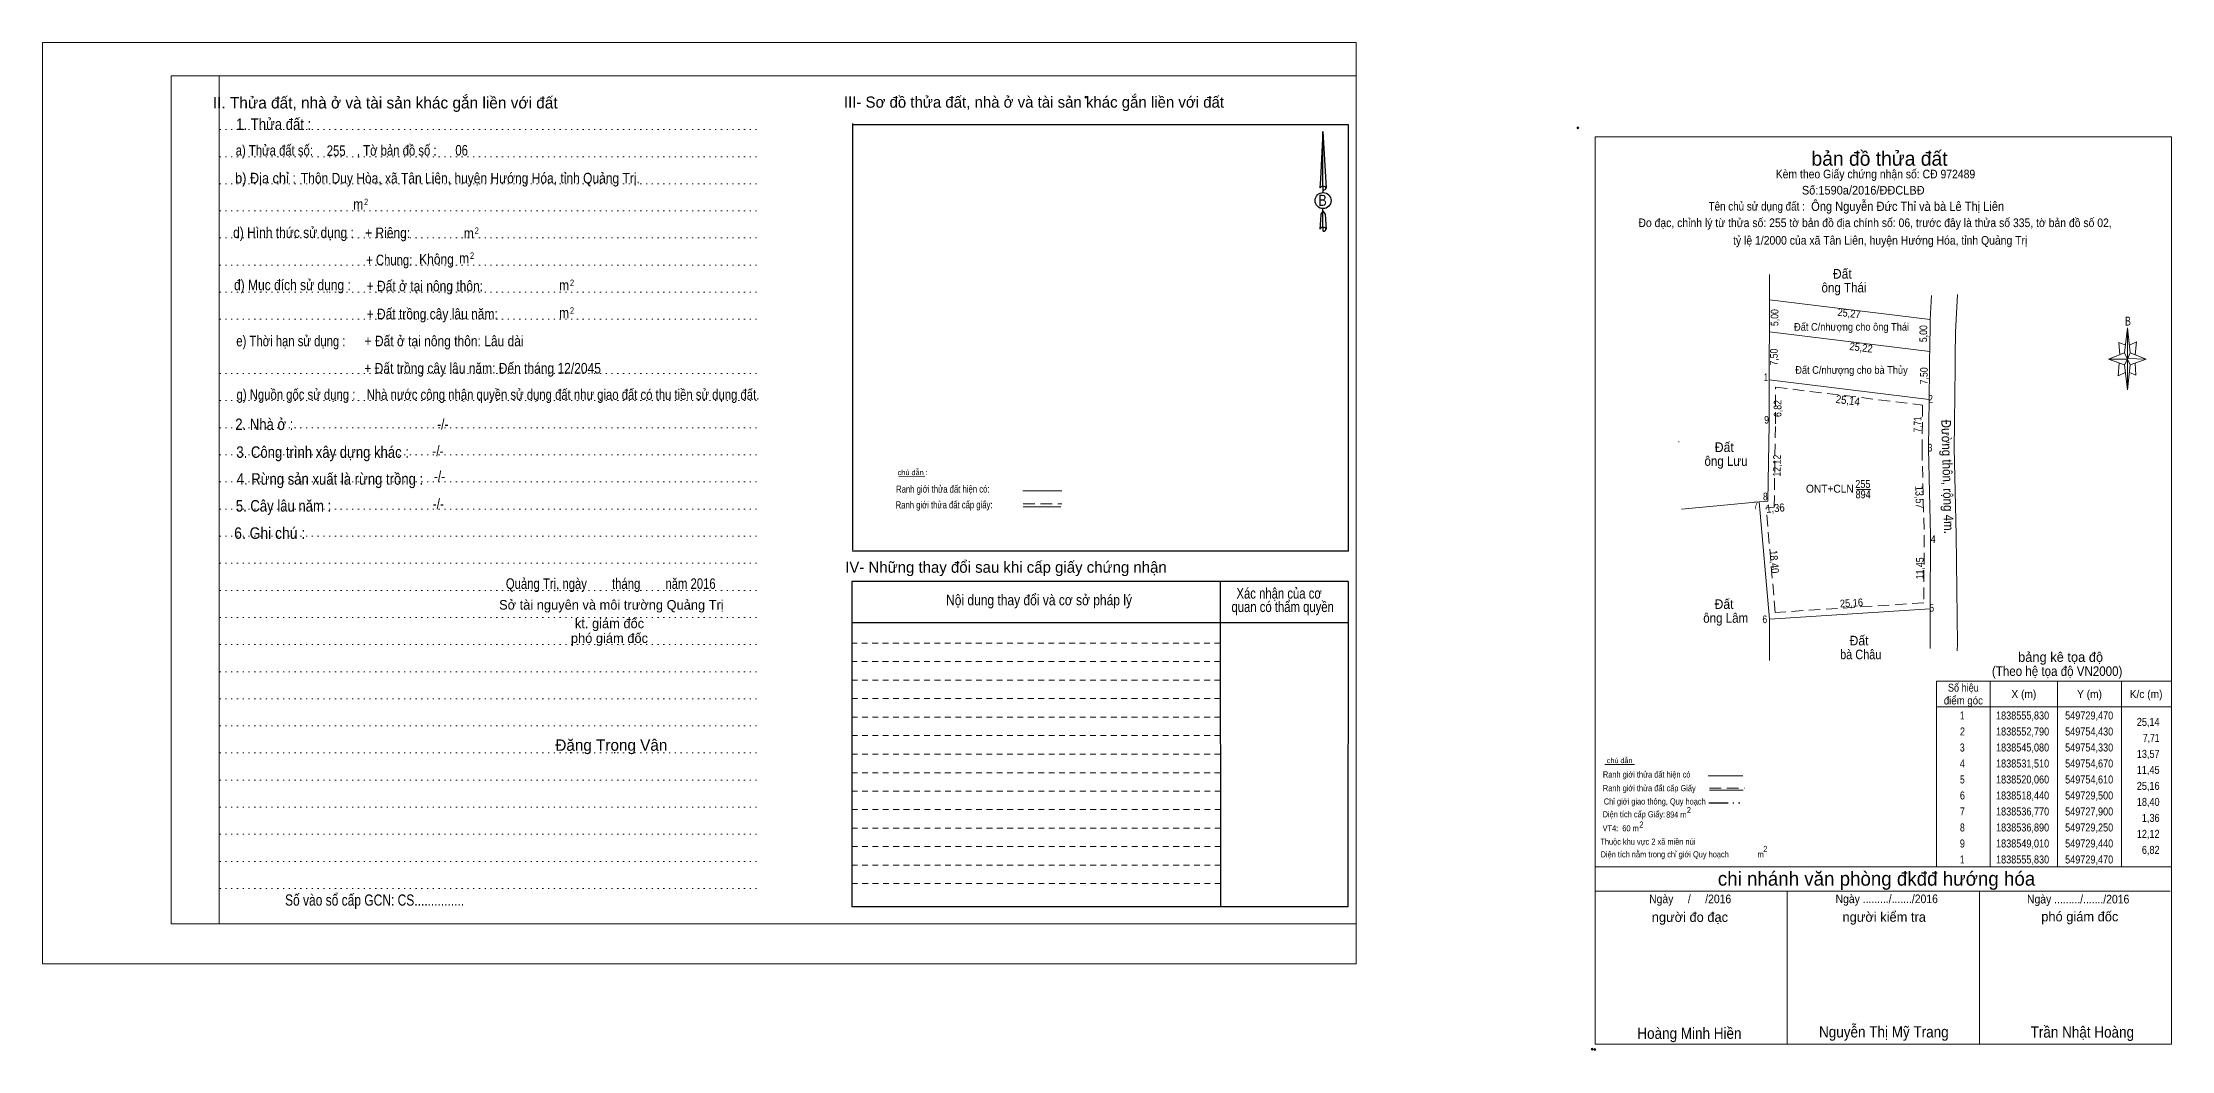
# Model space of a CAD drawing. Header units: metres. Extents: x 549248 to 549792, y 1838451 to 1838613.
# Drawn here: x 549459.8 to 549792.3, y 1838451.1 to 1838608.6 of the extents above; entities that cross this region are included whole.
import ezdxf
from ezdxf.enums import TextEntityAlignment as Align

# ---------------------------------------------------------------- set-up
doc = ezdxf.new("R2010")
doc.units = ezdxf.units.M
doc.header["$LTSCALE"] = 0.6
doc.header["$PDMODE"] = 32
doc.header["$PDSIZE"] = 0.3
for name, pattern in [('DASH_DOUBLE_DOT', [9.2, 5, -1.2, 0.3, -1.2, 0.3, -1.2]), ('DOTTED', [1.5, 0.3, -1.2]), ('MEDIUM_DASHED', [4.5, 3, -1.5]), ('SHORT_DASHED', [2.7, 1.5, -1.2])]:
    doc.linetypes.add(name, pattern=pattern)
for name, color, linetype, lineweight in [('1', 7, 'DOTTED', 13), ('10', 7, 'Continuous', 13), ('15', 7, 'Continuous', 13), ('18', 7, 'Continuous', 25), ('2', 7, 'SHORT_DASHED', 13), ('28', 7, 'Continuous', 13), ('40', 7, 'MEDIUM_DASHED', 13), ('55', 7, 'Continuous', 13), ('63', 7, 'Continuous', 13)]:
    doc.layers.add(name, color=color, linetype=linetype, lineweight=lineweight)

msp = doc.modelspace()

# ---------------------------------------------------------------- linework, layer by layer
at = {"layer": '1', "linetype": 'Continuous'}
for p, q in [((549479.85, 1838603.36), (549664.95, 1838603.36)), ((549479.85, 1838603.36), (549479.85, 1838470.86)), ((549664.95, 1838603.36), (549664.95, 1838469.74)), ((549479.85, 1838470.86), (549664.95, 1838470.86))]:
    msp.add_line(p, q, dxfattribs=at)
at = {"layer": '1'}
for p, q in [((549487.35, 1838603.36), (549487.35, 1838470.86)), ((549487.35, 1838603.36), (549487.35, 1838470.86)), ((549487.41, 1838594.96), (549571.95, 1838594.96)), ((549487.41, 1838590.72), (549571.95, 1838590.72)), ((549487.41, 1838586.48), (549571.95, 1838586.48)), ((549487.41, 1838582.26), (549571.95, 1838582.26)), ((549487.41, 1838578.02), (549571.95, 1838578.02)), ((549487.41, 1838573.78), (549571.95, 1838573.78)), ((549487.41, 1838569.54), (549571.95, 1838569.54)), ((549487.41, 1838565.32), (549571.95, 1838565.32)), ((549487.41, 1838556.84), (549571.95, 1838556.84)), ((549487.41, 1838552.6), (549571.95, 1838552.6)), ((549487.41, 1838548.36), (549571.95, 1838548.36)), ((549487.41, 1838544.12), (549571.95, 1838544.12)), ((549487.41, 1838539.9), (549571.95, 1838539.9)), ((549487.41, 1838535.66), (549571.95, 1838535.66)), ((549487.41, 1838531.42), (549571.95, 1838531.42)), ((549487.41, 1838527.18), (549571.95, 1838527.18)), ((549487.41, 1838522.94), (549571.95, 1838522.94)), ((549487.41, 1838518.72), (549571.95, 1838518.72)), ((549487.41, 1838514.48), (549571.95, 1838514.48)), ((549487.41, 1838510.24), (549571.95, 1838510.24)), ((549487.41, 1838506), (549571.95, 1838506)), ((549487.41, 1838501.78), (549571.95, 1838501.78)), ((549487.41, 1838497.54), (549571.95, 1838497.54)), ((549487.41, 1838493.3), (549571.95, 1838493.3)), ((549487.41, 1838489.06), (549571.95, 1838489.06)), ((549487.41, 1838484.84), (549571.95, 1838484.84)), ((549487.41, 1838480.6), (549571.95, 1838480.6)), ((549487.41, 1838476.36), (549571.95, 1838476.36))]:
    msp.add_line(p, q, dxfattribs=at)
at = {"layer": '1', "linetype": 'Continuous'}
for points in [[(549459.75, 1838464.56), (549664.95, 1838464.56), (549664.95, 1838608.56), (549459.75, 1838608.56)], [(549487.35, 1838603.36), (549664.95, 1838603.36), (549664.95, 1838470.86), (549487.35, 1838470.86)]]:
    msp.add_lwpolyline(points, close=True, dxfattribs=at)
for points in [[(549729.5, 1838565.13), (549729.51, 1838568.33), (549754.6, 1838565.29), (549754.6, 1838565.13)], [(549754.6, 1838565.13), (549754.53, 1838560.29), (549729.49, 1838563.33), (549729.5, 1838565.13)]]:
    msp.add_lwpolyline(points, dxfattribs=at)
at = {"layer": '1', "linetype": 'MEDIUM_DASHED'}
msp.add_lwpolyline([(549730.47, 1838554.7), (549753.42, 1838551.91), (549753.33, 1838545.07), (549753.67, 1838531.5), (549753.61, 1838521), (549730.41, 1838519.5), (549728.98, 1838535.86), (549730.24, 1838535.97), (549730.44, 1838549)], close=True, dxfattribs=at)
at = {"layer": '10'}
for p, q in [((549729.5, 1838518.44), (549727.9, 1838536.77)), ((549754.61, 1838520.06), (549729.5, 1838518.44)), ((549729.5, 1838518.44), (549729.53, 1838511.97))]:
    msp.add_line(p, q, dxfattribs=at)
at = {"layer": '15'}
for p, q in [((549743.08, 1838538.71), (549745.26, 1838538.71)), ((549727.9, 1838536.77), (549715.74, 1838535.65)), ((549727.9, 1838536.77), (549729.25, 1838536.89))]:
    msp.add_line(p, q, dxfattribs=at)
at = {"layer": '18'}
for p, q in [((549659.75, 1838594.66), (549660.23, 1838585.82)), ((549659.75, 1838594.66), (549660.23, 1838585.82)), ((549659.75, 1838594.66), (549660.23, 1838585.82)), ((549659.37, 1838587.2), (549659.29, 1838585.84)), ((549659.75, 1838586.12), (549659.75, 1838585.78)), ((549659.75, 1838585.78), (549659.75, 1838585.52)), ((549659.75, 1838585.52), (549659.75, 1838585.18)), ((549659.75, 1838585.52), (549659.75, 1838585.18)), ((549659.75, 1838585.52), (549659.75, 1838585.18)), ((549660.23, 1838585.82), (549660.23, 1838585.84)), ((549659.75, 1838582.2), (549659.75, 1838582.6)), ((549659.75, 1838582.2), (549659.75, 1838582.6)), ((549659.75, 1838582.2), (549659.75, 1838582.6)), ((549659.75, 1838582.2), (549660.11, 1838581.72)), ((549659.75, 1838582.2), (549660.11, 1838581.72)), ((549659.75, 1838582.2), (549660.11, 1838581.72)), ((549660.11, 1838581.72), (549660.23, 1838579.4)), ((549660.11, 1838581.72), (549660.23, 1838579.4)), ((549660.11, 1838581.72), (549660.23, 1838579.4)), ((549659.75, 1838579.7), (549659.75, 1838579.36)), ((549659.75, 1838579.36), (549659.75, 1838579.1)), ((549660.23, 1838579.4), (549660.23, 1838579.42))]:
    msp.add_line(p, q, dxfattribs=at)
at = {"layer": '18', "lineweight": 13}
for p, q in [((549729.51, 1838568.33), (549754.6, 1838565.29)), ((549754.6, 1838565.29), (549754.79, 1838569.02)), ((549758.57, 1838563.32), (549758.86, 1838569.2)), ((549754.53, 1838560.29), (549754.6, 1838565.13)), ((549754.6, 1838565.13), (549754.6, 1838565.29)), ((549729.49, 1838563.33), (549754.53, 1838560.29)), ((549758.52, 1838559.62), (549758.57, 1838563.32)), ((549729.47, 1838557.59), (549729.46, 1838555.83)), ((549754.43, 1838552.79), (549754.49, 1838557.59)), ((549754.49, 1838557.59), (549754.52, 1838559.62)), ((549754.52, 1838559.62), (549754.53, 1838560.29)), ((549758.44, 1838553.7), (549758.49, 1838557.59)), ((549758.49, 1838557.59), (549758.52, 1838559.62)), ((549729.47, 1838555.83), (549754.43, 1838552.79)), ((549758.38, 1838549.01), (549758.44, 1838553.7)), ((549729.25, 1838536.89), (549729.44, 1838549.01)), ((549758.33, 1838545.13), (549758.38, 1838549.01)), ((549754.61, 1838520.06), (549754.63, 1838513.86)), ((549758.87, 1838514.56), (549758.83, 1838513.49))]:
    msp.add_line(p, q, dxfattribs=at)
at = {"layer": '18'}
for points in [[(549659.75, 1838586.12), (549659.75, 1838594.66), (549659.37, 1838587.2)], [(549659.75, 1838579.7), (549659.75, 1838582.2), (549659.43, 1838581.72), (549659.37, 1838580.78), (549659.29, 1838579.42)]]:
    msp.add_lwpolyline(points, dxfattribs=at)
at = {"layer": '18', "lineweight": 13}
for points in [[(549729.52, 1838572.29), (549729.52, 1838571.51), (549729.51, 1838568.33)], [(549729.51, 1838568.33), (549729.5, 1838565.13), (549729.49, 1838563.33)], [(549729.49, 1838563.33), (549729.48, 1838559.62), (549729.47, 1838557.59)], [(549729.44, 1838549.01), (549729.45, 1838549.61), (549729.47, 1838555.83)], [(549754.33, 1838545.08), (549754.38, 1838549.01), (549754.43, 1838552.79)], [(549754.61, 1838520.06), (549754.67, 1838531.51), (549754.33, 1838545.08)], [(549758.87, 1838514.56), (549758.67, 1838531.63), (549758.33, 1838545.18)]]:
    msp.add_lwpolyline(points, dxfattribs=at)
at = {"layer": '18'}
msp.add_ellipse((549659.7736, 1838583.8597), major_axis=(0, 1.258), ratio=0.983453, dxfattribs=at)
for centre, start_param, end_param in [((549659.774, 1838585.7982), 1.57079633, 3.07445202), ((549659.774, 1838585.7982), 0.06714063, 1.57079633), ((549659.774, 1838585.7982), 4.71238898, 6.28318531), ((549659.774, 1838579.3777), 2.49106941, 3.07427841), ((549659.774, 1838579.3777), 1.57079633, 2.49106941), ((549659.774, 1838579.3777), 0.06714063, 1.57079633), ((549659.774, 1838579.3777), 4.71238898, 6.28318531)]:
    msp.add_ellipse(centre, major_axis=(0.4535, 0), ratio=0.655448, start_param=start_param, end_param=end_param, dxfattribs=at)
at = {"layer": '2'}
for p, q in [((549643.71, 1838511.82), (549586.15, 1838511.82)), ((549643.73, 1838508.94), (549586.15, 1838508.94)), ((549643.73, 1838506.04), (549586.15, 1838506.04)), ((549643.73, 1838503.14), (549586.15, 1838503.14)), ((549643.73, 1838500.26), (549586.15, 1838500.26)), ((549643.73, 1838497.36), (549586.15, 1838497.36)), ((549643.73, 1838494.46), (549586.15, 1838494.46)), ((549643.75, 1838491.58), (549586.15, 1838491.58)), ((549643.75, 1838488.68), (549586.15, 1838488.68)), ((549643.75, 1838485.8), (549586.15, 1838485.8)), ((549643.75, 1838482.9), (549586.15, 1838482.9)), ((549643.75, 1838480), (549586.15, 1838480)), ((549643.77, 1838477.12), (549586.15, 1838477.12))]:
    msp.add_line(p, q, dxfattribs=at)
at = {"layer": '28', "lineweight": 25}
for p, q in [((549586.29, 1838595.92), (549586.29, 1838529.28)), ((549663.73, 1838529.06), (549586.21, 1838529.06)), ((549643.71, 1838524.36), (549643.77, 1838473.48)), ((549663.67, 1838524.36), (549663.63, 1838473.48)), ((549663.65, 1838517.9), (549586.15, 1838517.9)), ((549663.63, 1838473.48), (549586.15, 1838473.48))]:
    msp.add_line(p, q, dxfattribs=at)
at = {"layer": '28'}
for p, q in [((549784.95, 1838560.08), (549785.45, 1838563.98)), ((549784.95, 1838558.18), (549782.45, 1838559.08)), ((549785.85, 1838558.18), (549785.45, 1838554.28)), ((549785.85, 1838560.08), (549788.35, 1838559.08)), ((549786.65, 1838558.48), (549786.75, 1838556.58)), ((549786.75, 1838556.58), (549785.75, 1838556.98)), ((549703.8, 1838495.75), (549708.4, 1838495.75)), ((549719.95, 1838493.98), (549725.33, 1838493.98)), ((549720.15, 1838491.74), (549725.41, 1838491.74)), ((549702.29, 1838479.74), (549792.29, 1838479.74)), ((549702.29, 1838475.94), (549792.09, 1838475.94)), ((549702.29, 1838475.94), (549792.09, 1838475.94)), ((549702.29, 1838475.94), (549792.09, 1838475.94)), ((549732.29, 1838452.04), (549732.29, 1838475.94)), ((549762.29, 1838452.04), (549762.29, 1838475.94))]:
    msp.add_line(p, q, dxfattribs=at)
at = {"layer": '28', "linetype": 'SHORT_DASHED'}
msp.add_line((549643.71, 1838514.72), (549586.15, 1838514.72), dxfattribs=at)
at = {"layer": '28', "linetype": 'MEDIUM_DASHED'}
msp.add_line((549720.15, 1838492.06), (549725.59, 1838492.06), dxfattribs=at)
at = {"layer": '28', "linetype": 'DASH_DOUBLE_DOT', "lineweight": 25}
msp.add_line((549720.05, 1838489.77), (549725.29, 1838489.77), dxfattribs=at)
at = {"layer": '28', "lineweight": 25}
for points in [[(549663.73, 1838529.06), (549663.73, 1838595.7), (549586.21, 1838595.7)], [(549663.67, 1838524.36), (549586.15, 1838524.36), (549586.15, 1838473.48)]]:
    msp.add_lwpolyline(points, dxfattribs=at)
at = {"layer": '28'}
for points in [[(549702.29, 1838593.84), (549792.29, 1838593.84), (549792.29, 1838452.04), (549702.29, 1838452.04)], [(549785.45, 1838563.98), (549785.85, 1838560.08), (549785.45, 1838559.08)], [(549785.45, 1838559.08), (549782.45, 1838559.08), (549784.95, 1838560.08), (549785.85, 1838558.18), (549788.35, 1838559.08), (549785.45, 1838559.18)], [(549785.45, 1838559.08), (549785.45, 1838554.28), (549784.95, 1838558.18)]]:
    msp.add_lwpolyline(points, close=True, dxfattribs=at)
for points in [[(549785.15, 1838561.28), (549784.05, 1838561.68), (549784.25, 1838559.78)], [(549785.75, 1838561.28), (549786.85, 1838561.78), (549786.65, 1838559.78)], [(549785.45, 1838559.08), (549784.95, 1838560.08), (549782.45, 1838559.08)], [(549784.15, 1838558.48), (549783.95, 1838556.48), (549785.05, 1838556.98)], [(549785.45, 1838559.08), (549785.85, 1838558.18), (549788.35, 1838559.08)], [(549792.29, 1838452.04), (549702.29, 1838452.04), (549702.29, 1838475.94)]]:
    msp.add_lwpolyline(points, dxfattribs=at)
for p in [(549622.69, 1838600.02), (549699.59, 1838595.24), (549701.83, 1838451.26), (549702.23, 1838451.2)]:
    msp.add_point(p, dxfattribs=at)
at = {"layer": '40'}
msp.add_line((549715.39, 1838546.15), (549715.3, 1838546.15), dxfattribs=at)
at = {"layer": '55'}
for p, q in [((549593.51, 1838540.76), (549597.55, 1838540.82)), ((549612.89, 1838538.5), (549618.99, 1838538.5)), ((549612.95, 1838536.02), (549618.81, 1838536.02)), ((549612.95, 1838536.02), (549618.81, 1838536.02))]:
    msp.add_line(p, q, dxfattribs=at)
at = {"layer": '55', "linetype": 'MEDIUM_DASHED'}
msp.add_line((549612.95, 1838536.46), (549618.95, 1838536.46), dxfattribs=at)
at = {"layer": '63'}
for p, q in [((549763.99, 1838508.74), (549763.99, 1838479.74)), ((549774.49, 1838508.74), (549774.49, 1838479.74)), ((549784.49, 1838508.74), (549784.49, 1838479.74)), ((549755.59, 1838504.74), (549792.29, 1838504.74))]:
    msp.add_line(p, q, dxfattribs=at)
msp.add_lwpolyline([(549755.59, 1838508.74), (549792.29, 1838508.74), (549792.29, 1838479.74), (549755.59, 1838479.74)], close=True, dxfattribs=at)

# ---------------------------------------------------------------- texts
at = {"layer": '1'}
for s, width, p in [('ONT+CLN', 0.95, (549738.93, 1838538.21)), ('255', 0.85, (549744.085, 1838538.95)), ('894', 0.85, (549744.13, 1838537.33))]:
    msp.add_text(s, height=1.25, dxfattribs=dict(at, width=width)).set_placement(p, align=Align.CENTER)
at = {"layer": '15', "width": 0.9}
for s, p in [('Đất C/nhượng cho ông Thái', (549742.325, 1838563.53)), ('Đất C/nhượng cho bà Thủy', (549742.315, 1838556.79))]:
    msp.add_text(s, height=1.2, dxfattribs=at).set_placement(p, align=Align.CENTER)
msp.add_text('Đường thôn, rộng 4m.', height=1.5, rotation=271.435, dxfattribs=at).set_placement((549756.5666, 1838540.6838), align=Align.CENTER)
at = {"layer": '18'}
for s, height, p in [('II. Thửa đất, nhà ở và tài sản khác gắn liền với đất', 1.8, (549513.27, 1838598.26)), ('Sở tài nguyên và môi trường Quảng Trị', 1.5, (549548.6, 1838519.94)), ('kt. giám đốc', 1.5, (549548.31, 1838517.04)), ('phó giám đốc', 1.5, (549548.3, 1838514.73)), ('Đặng Trọng Vân', 1.782, (549548.595, 1838497.88))]:
    msp.add_text(s, height=height, dxfattribs=at).set_placement(p, align=Align.CENTER)
for s, height, width, p in [('1. Thửa đất :', 1.8, 0.85, (549495.855, 1838594.9)), ('a) Thửa đất số:              , Tờ bản đồ số : ', 1.65, 0.8, (549505.85, 1838590.89)), ('255', 1.65, 0.8, (549505.61, 1838590.84)), ('06', 1.65, 0.8, (549525.21, 1838590.9)), ('b) Địa chỉ : ', 1.65, 0.9, (549494.85, 1838586.56)), (' Thôn Duy Hòa, xã Tân Liên, huyện Hướng Hóa, tỉnh Quảng Trị.', 1.65, 0.85, (549526.31, 1838586.55)), (' m', 1.65, 0.85, (549508.805, 1838582.47)), ('2', 1, 0.75, (549510.295, 1838583.17)), ('B', 1.728, 0.85, (549659.695, 1838583.04)), ('d) Hình thức sử dụng :', 1.65, 0.85, (549498.945, 1838578.04)), ('+ Riêng: ', 1.65, 0.85, (549513.915, 1838578)), (' m', 1.65, 0.85, (549526.065, 1838577.94)), ('2', 1, 0.75, (549527.575, 1838578.66)), ('       + Chung:', 1.65, 0.8, (549512.185, 1838573.76)), ('Không', 1.65, 0.85, (549521.285, 1838573.88)), (' m', 1.65, 0.85, (549525.325, 1838574.04)), ('2', 1, 0.75, (549526.835, 1838574.76)), ('đ) Mục đích sử dụng :', 1.65, 0.85, (549498.775, 1838569.86)), ('+ Đất ở tại nông thôn:', 1.65, 0.85, (549519.465, 1838569.69)), (' m', 1.65, 0.85, (549540.945, 1838569.82)), ('2', 1, 0.75, (549542.455, 1838570.52)), ('+ Đất trồng cây lâu năm:', 1.65, 0.85, (549520.61, 1838565.32)), ('2', 1, 0.75, (549542.455, 1838566.18)), (' m', 1.65, 0.85, (549540.945, 1838565.48)), ('e) Thời hạn sử dụng :', 1.65, 0.8, (549498.54, 1838561.1)), ('+ Đất ở tại nông thôn: Lâu dài', 1.65, 0.85, (549522.47, 1838561.09)), ('+ Đất trồng cây lâu năm: Đến tháng 12/2045', 1.65, 0.85, (549528.485, 1838556.84)), ('g) Nguồn gốc sử dụng :', 1.65, 0.8, (549499.33, 1838552.74)), ('Nhà nước công nhận quyền sử dụng đất như giao đất có thu tiền sử dụng đất.', 1.65, 0.8, (549541.04, 1838552.73)), ('2. Nhà ở :', 1.8, 0.85, (549494.385, 1838548)), ('3. Công trình xây dựng khác :', 1.8, 0.85, (549503.5, 1838543.66)), ('4. Rừng sản xuất là rừng trồng :', 1.8, 0.85, (549504.635, 1838539.46)), ('5. Cây lâu năm :', 1.8, 0.85, (549497.38, 1838535.26)), ('6. Ghi chú :', 1.8, 0.9, (549495.225, 1838531)), ('Quảng Trị, ngày        tháng        năm 2016', 1.65, 0.8, (549548.505, 1838523.18)), ('Số vào sổ cấp GCN: CS...............', 1.75, 0.8, (549511.62, 1838473.68))]:
    msp.add_text(s, height=height, dxfattribs=dict(at, width=width)).set_placement(p, align=Align.CENTER)
at = {"layer": '28'}
for s, height, p in [('III- Sơ đồ thửa đất, nhà ở và tài sản khác gắn liền với đất', 1.75, (549614.61, 1838598.38)), ('bản đồ thửa đất', 2.25, (549746.695, 1838589.31)), ('IV- Những thay đổi sau khi cấp giấy chứng nhận', 1.75, (549610.235, 1838525.7)), ('bảng kê tọa độ', 1.5, (549774.98, 1838511.78)), ('chi nhánh văn phòng đkđđ hướng hóa', 2.187, (549746.225, 1838476.8)), ('người đo đạc', 1.5, (549717.075, 1838471.14)), ('người kiểm tra', 1.5, (549747.425, 1838471.16)), ('phó giám đốc', 1.5, (549777.98, 1838471.22))]:
    msp.add_text(s, height=height, dxfattribs=at).set_placement(p, align=Align.CENTER)
for s, height, width, p in [('Kèm theo Giấy chứng nhận số: CĐ 972489', 1.35, 0.9, (549746.06, 1838587.34)), ('Tên chủ sử dụng đất :', 1.35, 0.85, (549727.505, 1838582.3)), ('Số:1590a/2016/ĐĐCLBĐ', 1.35, 0.95, (549744.15, 1838584.81)), ('Đo đạc, chỉnh lý từ thửa số: 255 tờ bản đồ địa chính số: 06, trước đây là thửa số 335, tờ bản đồ số 02,', 1.35, 0.9, (549746, 1838579.72)), (' tỷ lệ 1/2000 của xã Tân Liên, huyện Hướng Hóa, tỉnh Quảng Trị', 1.35, 0.9, (549746.57, 1838576.98)), ('B', 1.378, 0.75, (549785.5, 1838564.34)), ('-/-', 1.65, 0.85, (549522.265, 1838548.1)), ('-/-', 1.65, 0.85, (549521.505, 1838543.92)), ('-/-', 1.65, 0.85, (549521.765, 1838539.96)), ('-/-', 1.65, 0.85, (549521.565, 1838535.64)), ('Nội dung thay đổi và cơ sở pháp lý', 1.65, 0.85, (549615.4, 1838520.62)), (' quan có thẩm quyền', 1.65, 0.8, (549653.215, 1838519.56)), ('Xác nhận của cơ', 1.65, 0.8, (549652.905, 1838521.66)), ('(Theo hệ tọa độ VN2000)', 1.5, 0.9, (549774.44, 1838509.58)), ('Ranh giới thửa đất hiện có ', 0.96, 0.9, (549710.475, 1838493.7)), ('chú dẫn', 0.8, 1.05, (549706.1, 1838495.95)), ('Ranh giới thửa đất cấp Giấy', 0.96, 0.9, (549710.73, 1838491.56)), ('Diện tích cấp Giấy: ', 0.96, 0.9, (549708.485, 1838487.48)), ('Chỉ giới giao thông, Quy hoạch', 0.96, 0.9, (549711.58, 1838489.48)), ('894 m ', 0.96, 0.85, (549715.1, 1838487.43)), ('2', 0.96, 0.8, (549716.92, 1838488.14)), ('2', 0.96, 0.8, (549716.92, 1838488.14)), ('Thuộc khu vực 2 xã miền núi', 0.96, 0.9, (549710.505, 1838483.2)), (' VT4:  60 m ', 0.96, 0.9, (549706.26, 1838485.29)), ('2', 0.96, 0.8, (549709.5, 1838485.87)), ('Diện tích nằm trong chỉ giới Quy hoạch              m', 0.96, 0.9, (549715.865, 1838481.22)), ('2', 0.96, 0.8, (549728.85, 1838482.06)), ('Ngày     /     /2016', 1.35, 0.9, (549717.115, 1838474.06)), ('Ngày ........./......./2016', 1.35, 0.9, (549747.82, 1838474.07)), ('Ngày ........./......./2016', 1.35, 0.9, (549777.72, 1838474.02)), ('Hoàng Minh Hiền', 1.75, 0.9, (549717, 1838452.86)), ('Nguyễn Thị Mỹ Trang', 1.75, 0.9, (549747.37, 1838453.08)), ('Trần Nhật Hoàng', 1.75, 0.9, (549778.375, 1838453.05))]:
    msp.add_text(s, height=height, dxfattribs=dict(at, width=width)).set_placement(p, align=Align.CENTER)
at = {"layer": '28', "width": 0.9}
msp.add_text('Ông Nguyễn Đức Thỉ và bà Lê Thị Liên', height=1.44, dxfattribs=at).set_placement((549736.01, 1838582.25))
at = {"layer": '55'}
msp.add_text('chú dẫn :', height=0.8271, rotation=359.974, dxfattribs=at).set_placement((549595.6698, 1838540.9589), align=Align.CENTER)
at = {"layer": '55', "width": 0.8}
for s, height, p in [('Ranh giới thửa đất hiện có:', 1.127, (549600.3737, 1838538.2175)), ('Ranh giới thửa đất cấp giấy:', 1.122, (549600.5737, 1838535.7581))]:
    msp.add_text(s, height=height, rotation=0.135, dxfattribs=at).set_placement(p, align=Align.CENTER)
at = {"layer": '63'}
for s, height, width, p in [('ông Thái', 1.5, 0.9, (549741.145, 1838569.51)), ('Đất ', 1.5, 0.95, (549741.15, 1838571.67)), ('ông Lưu', 1.5, 0.9, (549722.71, 1838542.41)), ('Đất ', 1.5, 0.95, (549722.71, 1838544.57)), ('Đất ', 1.5, 0.95, (549722.67, 1838520.05)), ('ông Lâm', 1.5, 0.9, (549722.67, 1838517.89)), ('Đất ', 1.5, 0.95, (549743.76, 1838514.35)), ('bà Châu', 1.5, 0.85, (549743.765, 1838512.19)), ('Số hiệu', 1.25, 0.85, (549759.79, 1838507.12)), ('X (m)', 1.25, 0.95, (549769.24, 1838506.12)), ('Y (m)', 1.25, 0.95, (549779.495, 1838506.12)), ('K/c (m)', 1.25, 0.95, (549788.335, 1838506.12)), ('điểm góc', 1.25, 0.9, (549759.79, 1838505.12)), (' 1', 1.25, 0.75, (549759.44, 1838502.77)), ('1838555,830', 1.25, 0.85, (549769.04, 1838502.77)), ('549729,470', 1.25, 0.85, (549779.44, 1838502.77)), (' 2', 1.25, 0.85, (549759.445, 1838500.27)), ('1838552,790', 1.25, 0.85, (549769.04, 1838500.27)), ('549754,430', 1.25, 0.85, (549779.44, 1838500.27)), (' 3', 1.25, 0.8, (549759.435, 1838497.77)), ('1838545,080', 1.25, 0.85, (549769.04, 1838497.77)), ('549754,330', 1.25, 0.85, (549779.44, 1838497.77)), (' 4', 1.25, 0.85, (549759.44, 1838495.27)), (' 5', 1.25, 0.8, (549759.445, 1838492.77)), ('1838531,510', 1.25, 0.85, (549769.04, 1838495.27)), ('1838520,060', 1.25, 0.85, (549769.04, 1838492.77)), ('549754,670', 1.25, 0.85, (549779.44, 1838495.27)), ('549754,610', 1.25, 0.85, (549779.44, 1838492.77)), (' 6', 1.25, 0.85, (549759.445, 1838490.27)), ('1838518,440', 1.25, 0.85, (549769.04, 1838490.27)), ('549729,500', 1.25, 0.85, (549779.44, 1838490.27)), (' 7', 1.25, 0.8, (549759.445, 1838487.77)), ('1838536,770', 1.25, 0.85, (549769.04, 1838487.77)), ('549727,900', 1.25, 0.85, (549779.44, 1838487.77)), (' 9', 1.25, 0.85, (549759.44, 1838482.77)), (' 8', 1.25, 0.8, (549759.445, 1838485.27)), ('1838536,890', 1.25, 0.85, (549769.04, 1838485.27)), ('1838549,010', 1.25, 0.85, (549769.04, 1838482.77)), ('549729,250', 1.25, 0.85, (549779.44, 1838485.27)), ('549729,440', 1.25, 0.85, (549779.44, 1838482.77)), (' 1', 1.25, 0.75, (549759.44, 1838480.27)), ('1838555,830', 1.25, 0.85, (549769.04, 1838480.27)), ('549729,470', 1.25, 0.85, (549779.44, 1838480.27))]:
    msp.add_text(s, height=height, dxfattribs=dict(at, width=width)).set_placement(p, align=Align.CENTER)
for s, height, rotation, width, p in [('5,00', 1.2, 89.771, 0.85, (549730.8954, 1838565.5726)), ('25,27', 1.2, 353.091, 0.9, (549741.8678, 1838565.6634)), ('5,00', 1.2, 89.198, 0.85, (549754.129, 1838563.0566)), ('7,50', 1.2, 89.771, 0.85, (549730.7854, 1838559.4026)), ('25,22', 1.2, 353.078, 0.9, (549743.7427, 1838560.3111)), ('7,50', 1.2, 89.236, 0.85, (549754.2181, 1838556.467)), ('6,82', 1.2, 89.748, 0.85, (549731.3759, 1838551.3674)), ('25,14', 1.25, 353.056, 0.9, (549741.6694, 1838552.0211)), ('7,71', 1.2, 89.257, 0.8, (549753.2368, 1838548.8722)), ('12,12', 1.2, 89.102, 0.85, (549731.2574, 1838542.4256)), ('13,57', 1.25, 271.435, 0.85, (549752.3152, 1838537.4957)), ('1,36', 1.25, 5.08, 0.9, (549730.4697, 1838535.1789)), ('18,40', 1.2, 274.989, 0.9, (549729.6661, 1838527.3722)), ('11,45', 1.2, 89.7, 0.85, (549753.589, 1838526.3919)), ('25,16', 1.2, 3.691, 0.9, (549742.3464, 1838520.3846))]:
    msp.add_text(s, height=height, rotation=rotation, dxfattribs=dict(at, width=width)).set_placement(p, align=Align.CENTER)
for s, height, width, p in [(' 1', 1.2, 0.75, (549729.29, 1838555.66)), (' 2', 1.2, 0.85, (549755.04, 1838552.27)), (' 9', 1.2, 0.85, (549729.44, 1838549.01)), (' 3', 1.2, 0.8, (549754.94, 1838544.65)), (' 8', 1.2, 0.8, (549729.21, 1838537.02)), (' 7', 1.2, 0.8, (549727.72, 1838535.63)), (' 4', 1.2, 0.85, (549755.46, 1838530.37)), (' 5', 1.2, 0.8, (549755.22, 1838519.62)), (' 6', 1.2, 0.85, (549729.15, 1838517.83)), ('25,14', 1.25, 0.85, (549790.44, 1838501.77)), ('13,57', 1.25, 0.85, (549790.44, 1838496.77)), ('7,71', 1.25, 0.8, (549790.44, 1838499.27)), ('11,45', 1.25, 0.85, (549790.44, 1838494.27)), ('25,16', 1.25, 0.85, (549790.44, 1838491.77)), ('18,40', 1.25, 0.85, (549790.44, 1838489.27)), ('1,36', 1.25, 0.85, (549790.44, 1838486.77)), ('12,12', 1.25, 0.85, (549790.44, 1838484.27)), ('6,82', 1.25, 0.85, (549790.44, 1838481.77))]:
    msp.add_text(s, height=height, dxfattribs=dict(at, width=width)).set_placement(p, align=Align.RIGHT)

doc.saveas('drawing.dxf')
